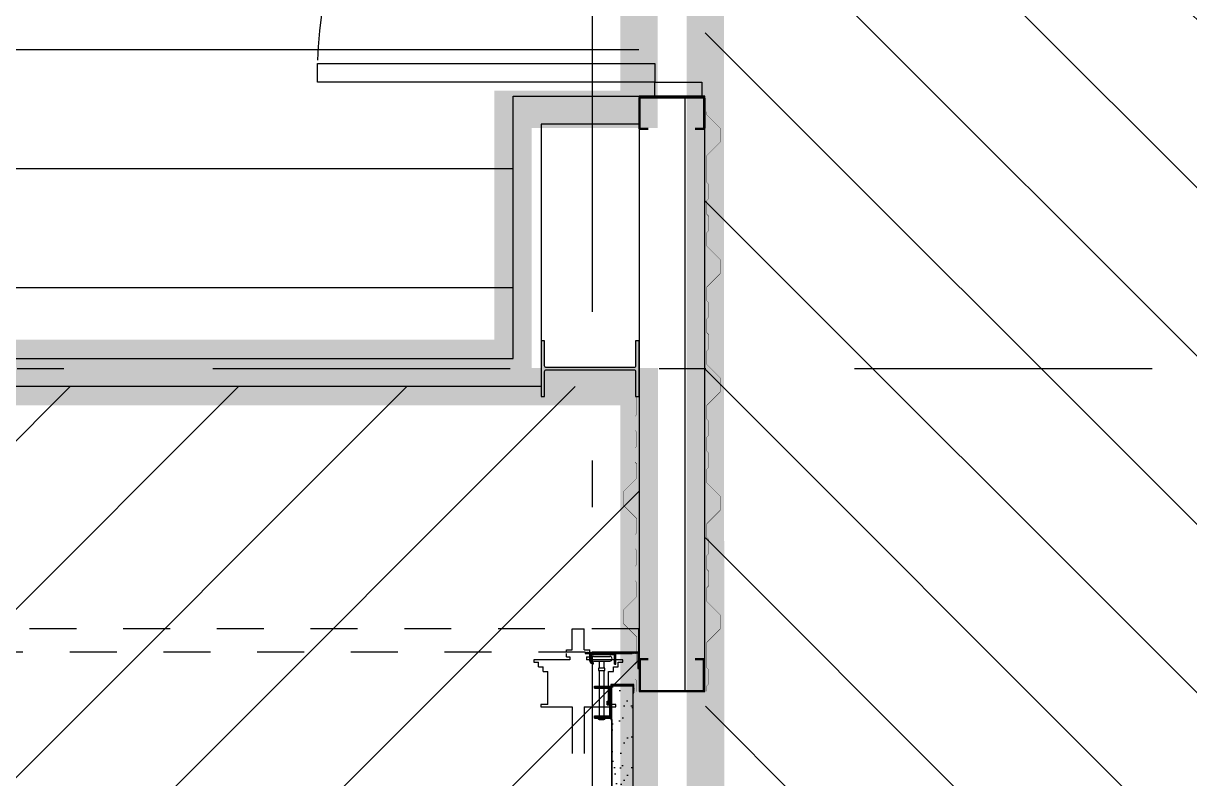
# Model space of a CAD drawing. Header units: millimetres. Extents: x -77 to 207, y -160 to 187.
# Drawn here: x -27.737 to -25.248, y 36.544 to 38.156 of the extents above; entities that cross this region are included whole.
import ezdxf
from ezdxf.xclip import XClip

# ---------------------------------------------------------------- set-up
doc = ezdxf.new("R2010")
doc.units = ezdxf.units.MM
doc.header["$LTSCALE"] = 0.1
doc.linetypes.add('X REF - ANELO INST bind$0$X REF - ANELO$0$DASHDOT2', pattern=[12.7, 6.35, -3.175, 0, -3.175])
doc.linetypes.add('X REF - ANELO INST bind$0$X REF - ANELO$0$DASHED', pattern=[0.75, 0.5, -0.25])
for name, color, linetype in [('C01 Foil blanco', 30, 'Continuous'), ('C07 P media Tº', 140, 'Continuous'), ('C08 CH trapezoidal', 148, 'Continuous'), ('X REF - ANELO INST bind$0$X REF - ANELO$0$A-CAMARA', 7, 'Continuous'), ('X REF - ANELO INST bind$0$X REF - ANELO$0$A-CHAPA TRAPEZOIDAL', 8, 'Continuous'), ('X REF - ANELO INST bind$0$X REF - ANELO$0$C-DOCK', 8, 'Continuous'), ('X REF - ANELO INST bind$0$X REF - ANELO$0$C-METALICA', 8, 'Continuous'), ('X REF - ANELO INST bind$0$X REF - ANELO$0$MET-COLUMNA METALICA', 7, 'Continuous'), ('X REF - ANELO INST bind$0$X REF - ANELO$0$MET-CORREAS DE CV', 7, 'Continuous'), ('X REF - ANELO INST bind$0$X REF - ANELO$0$MET-EJE CABRIADAS', 8, 'X REF - ANELO INST bind$0$X REF - ANELO$0$DASHDOT2'), ('X REF - ANELO INST bind$0$X REF - ANELO$0$MET-LANA VIDRIO', 8, 'Continuous')]:
    doc.layers.add(name, color=color, linetype=linetype)
doc.linetypes.add('X REF - ANELO INST bind$0$X REF - ANELO$0$REFERENCIAL CORTE TRANSVERSAL WM$0$BATTING', pattern='A,0.00254,-2.54,[134,ltypeshp.shx,S=2.54,R=0,X=-2.54,Y=0],-5.08,[134,ltypeshp.shx,S=2.54,R=180,X=2.54,Y=0],-2.54', length=10.16254)
pattern_1 = [(45, (207.4372914, 39.7152925), (-0.000673519209, 0.000673519209), [])]

# ---------------------------------------------------------------- blocks, each defined once
blk = doc.blocks.new('X REF - ANELO INST bind$0$X REF - ANELO$0$COL MET 20')
at = {"layer": 'X REF - ANELO INST bind$0$X REF - ANELO$0$MET-COLUMNA METALICA'}
blk.add_hatch(color=256, dxfattribs=at).paths.add_polyline_path([(-0.0971, -0.0036, -0.414214), (-0.0935, 0), (0.0935, 0, -0.414214), (0.0971, -0.0036), (0.0971, -0.0568), (0.1045, -0.0568), (0.1045, 0.0615), (0.0971, 0.0615), (0.0971, 0.0083, -0.414214), (0.0935, 0.0047), (-0.0935, 0.0047, -0.414214), (-0.0971, 0.0083), (-0.0971, 0.0615), (-0.1045, 0.0615), (-0.1045, -0.0568), (-0.0971, -0.0568)])
blk.add_lwpolyline([(-0.0971, -0.0568), (-0.1045, -0.0568), (-0.1045, 0.0615), (-0.0971, 0.0615), (-0.0971, 0.0083, 0.414214), (-0.0935, 0.0047), (0.0935, 0.0047, 0.414214), (0.0971, 0.0083), (0.0971, 0.0615), (0.1045, 0.0615), (0.1045, -0.0568), (0.0971, -0.0568), (0.0971, -0.0036, 0.414214), (0.0935, 0), (-0.0935, 0, 0.414214), (-0.0971, -0.0036)], format="xyb", close=True, dxfattribs=at)
blk = doc.blocks.new('X REF - ANELO INST bind$0$X REF - ANELO$0$P-180')
at = {"layer": 'X REF - ANELO INST bind$0$X REF - ANELO$0$C-METALICA'}
for points in [[(0.39, 0.1), (0.39, 0.82), (0.43, 0.82), (0.43, 0.1)], [(1.83, 0.1), (1.83, 0.82), (1.79, 0.82), (1.79, 0.1)], [(0.36, 0), (0.36, 0.1), (0.39, 0.1), (0.39, 0)], [(1.86, 0), (1.86, 0.1), (1.83, 0.1), (1.83, 0)]]:
    blk.add_lwpolyline(points, close=True, dxfattribs=at)
at = {"layer": 'X REF - ANELO INST bind$0$X REF - ANELO$0$C-METALICA', "color": 8, "linetype": 'X REF - ANELO INST bind$0$X REF - ANELO$0$DASHED'}
for centre, start, end in [((0.4264, 0.1355), 357.0257, 89.7011), ((1.7936, 0.1355), 90.2989, 182.9743)]:
    blk.add_arc(centre, 0.6845, start, end, dxfattribs=at)
blk = doc.blocks.new('X REF - ANELO INST bind$0$X REF - ANELO$0$guia 2 planta')
for p, q in [((-2.5, 47.5), (20.5, 47.5)), ((-2.5, 45), (-2.5, 47.5)), ((-2.5, 45), (18, 45)), ((18, 0), (18, 45)), ((20.5, 0), (20.5, 47.5)), ((-2.5, 0), (0, 0)), ((5, -5), (13, -5)), ((5, -7.5), (13, -7.5))]:
    blk.add_line(p, q)
for centre, radius, start, end in [((5, 0), 7.5, 180, 270), ((5, 0), 5, 180, 270), ((13, 0), 7.5, 270, 0), ((13, 0), 5, 270, 0)]:
    blk.add_arc(centre, radius, start, end)
blk = doc.blocks.new('X REF - ANELO INST bind$0$X REF - ANELO$0$porton dock leveler')
at = {"layer": 'X REF - ANELO INST bind$0$X REF - ANELO$0$C-DOCK', "linetype": 'X REF - ANELO INST bind$0$X REF - ANELO$0$DASHED'}
h = blk.add_hatch(dxfattribs=at)
h.set_pattern_fill('ANSI31', color=256, scale=0.0003, style=0)
h.set_pattern_definition(pattern_1)
h.paths.add_polyline_path([(-0.0533, 0), (-0.0883, 0), (-0.0883, -0.115), (-0.0858, -0.115), (-0.0858, -0.0025), (-0.0533, -0.0025)])
at = {"layer": 'X REF - ANELO INST bind$0$X REF - ANELO$0$C-DOCK'}
h = blk.add_hatch(dxfattribs=at)
h.set_pattern_fill('ANSI31', color=256, scale=0.0003, style=0)
h.set_pattern_definition(pattern_1)
h.paths.add_polyline_path([(-0.0013, -0.0111), (-0.0193, -0.0111), (-0.0193, -0.06), (0.0202, -0.06), (0.0202, -0.058), (-0.0168, -0.058), (-0.0168, -0.0135), (-0.0013, -0.0135)])
h.paths.add_polyline_path([(0.0557, -0.058), (0.0281, -0.058), (0.0281, -0.06), (0.0557, -0.06)])
h.paths.add_polyline_path([(0.0281, -0.058), (0.0231, -0.058), (0.0231, -0.06), (0.0281, -0.06)])
h.paths.add_polyline_path([(0.0231, -0.058), (0.0202, -0.058), (0.0202, -0.06), (0.0231, -0.06)])
h = blk.add_hatch(dxfattribs=at)
h.set_pattern_fill('AR-SAND', color=256, scale=0.001, style=0)
h.set_pattern_definition([(37.5, (273.470477, -5.519), (-0.0016000313, 0.048941324), [0, -0.038608, 0, -0.04318, 0, -0.041275]), (7.5, (273.47048, -5.519), (0.044952328, 0.07168251), [0, -0.020828, 0, -0.034798, 0, -0.013335]), (327.5, (273.439235, -5.519), (0.079099237, 0.0001437185), [0, -0.0127, 0, -0.04572, 0, -0.05969]), (317.5, (273.439235, -5.519), (0.076355645, 0.022292932), [0, -0.00635, 0, -0.029972, 0, -0.03429])])
h.paths.add_polyline_path([(0.2097, -0.0135), (-0.0168, -0.0135), (-0.0168, -0.058), (0.0231, -0.058), (0.0231, -0.05), (0.0281, -0.05), (0.0281, -0.058), (0.2097, -0.058)])
h.paths.add_polyline_path([(0.2857, -0.0135), (0.2097, -0.0135), (0.2097, -0.058), (0.2857, -0.058)])
h.paths.add_polyline_path([(1.0234, -0.0152, 0.321159), (1.0214, -0.0138), (0.2857, -0.0136), (0.2857, -0.058), (1.0102, -0.058, -0.104212), (1.0113, -0.0578, -0.060128), (1.0133, -0.058), (1.0214, -0.0578, 0.565524), (1.0233, -0.0547)])
h = blk.add_hatch(dxfattribs=at)
h.set_pattern_fill('ANSI31', color=256, scale=0.0003, style=0)
h.set_pattern_definition(pattern_1)
h.paths.add_polyline_path([(-0.0719, -0.05), (-0.0858, -0.05), (-0.0858, -0.0975, 0.414214), (-0.0783, -0.105), (-0.0719, -0.105), (-0.0719, -0.1025), (-0.0783, -0.1025, -0.414214), (-0.0833, -0.0975), (-0.0833, -0.0525), (-0.0719, -0.0525)])
h.paths.add_polyline_path([(-0.0628, -0.05), (-0.0719, -0.05), (-0.0719, -0.0525), (-0.0628, -0.0525)])
h.paths.add_polyline_path([(-0.0628, -0.0975), (-0.0653, -0.0975, -0.414214), (-0.0703, -0.1025), (-0.0719, -0.1025), (-0.0719, -0.105), (-0.0703, -0.105, 0.414214)])
at = {"layer": 'X REF - ANELO INST bind$0$X REF - ANELO$0$C-DOCK', "color": 8, "linetype": 'X REF - ANELO INST bind$0$X REF - ANELO$0$DASHED'}
for p, q in [((-0.1383, -0.001), (-0.1383, -2.35)), ((-0.1383, -0.1427), (-0.1383, -0.1173)), ((-0.0883, -0.115), (-0.0883, -2.35)), ((0.0281, -0.1173), (0.634, -0.1173)), ((-0.0933, -0.1427), (-0.1383, -0.1427)), ((-0.0933, -0.155), (-0.0933, -0.1427)), ((-0.0783, -0.155), (-0.0783, -0.1477)), ((-0.0783, -0.1477), (-0.0719, -0.1477)), ((0.0281, -0.1427), (0.634, -0.1427)), ((-0.0883, -0.155), (-0.0933, -0.155)), ((-0.0783, -0.155), (-0.0858, -0.155)), ((0.0231, -0.195), (-0.0469, -0.195)), ((-0.0569, -0.215), (-0.0669, -0.215)), ((-0.0469, -0.205), (-0.0569, -0.205))]:
    blk.add_line(p, q, dxfattribs=at)
at = {"layer": 'X REF - ANELO INST bind$0$X REF - ANELO$0$C-DOCK', "color": 8}
blk.add_line((-0.1383, -0.001), (-0.0883, -0.001), dxfattribs=at)
at = {"layer": 'X REF - ANELO INST bind$0$X REF - ANELO$0$C-DOCK'}
for p, q in [((-0.0013, -0.0135), (0.634, -0.0135)), ((-0.0569, -0.045), (-0.0669, -0.045)), ((-0.0793, -0.0975), (-0.0793, -0.0625)), ((-0.0693, -0.0975), (-0.0693, -0.0625)), ((-0.0469, -0.055), (-0.0569, -0.055)), ((0.0231, -0.065), (-0.0469, -0.065)), ((-0.0158, -0.095), (-0.0158, -0.06)), ((0.0202, -0.0625), (-0.0158, -0.0625)), ((-0.0138, -0.095), (-0.0138, -0.0625)), ((-0.0133, -0.095), (-0.0133, -0.0625)), ((-0.0113, -0.095), (-0.0113, -0.0625)), ((0.0152, -0.064), (0.0152, -0.0625)), ((0.0252, -0.064), (0.0152, -0.064)), ((0.0162, -0.0685), (0.0156, -0.064)), ((0.0243, -0.0685), (0.0162, -0.0685)), ((0.0182, -0.0685), (0.0179, -0.064)), ((0.0522, -0.0625), (0.0202, -0.0625)), ((0.0223, -0.0685), (0.0226, -0.064)), ((0.0243, -0.0685), (0.0249, -0.064)), ((0.0252, -0.064), (0.0252, -0.0625)), ((0.0477, -0.095), (0.0477, -0.0625)), ((0.0497, -0.095), (0.0497, -0.0625)), ((0.0502, -0.095), (0.0502, -0.0625)), ((0.0522, -0.095), (0.0522, -0.06)), ((0.0557, -0.058), (0.634, -0.058)), ((-0.0693, -0.075), (-0.0543, -0.075)), ((-0.0693, -0.085), (-0.0543, -0.085)), ((-0.0493, -0.075), (-0.0158, -0.075)), ((-0.0493, -0.085), (-0.0158, -0.085)), ((-0.0138, -0.095), (-0.0158, -0.095)), ((-0.0138, -0.075), (-0.0133, -0.075)), ((-0.0138, -0.085), (-0.0133, -0.085)), ((-0.0113, -0.095), (-0.0133, -0.095)), ((-0.0113, -0.075), (0.0477, -0.075)), ((-0.0113, -0.085), (0.0477, -0.085)), ((0.0497, -0.095), (0.0477, -0.095)), ((0.0497, -0.075), (0.0502, -0.075)), ((0.0497, -0.085), (0.0502, -0.085)), ((0.0522, -0.095), (0.0502, -0.095)), ((0.0552, -0.085), (0.0552, -0.075)), ((-0.0883, -0.105), (-0.0933, -0.105)), ((-0.0783, -0.105), (-0.0858, -0.105)), ((-0.0783, -0.1123), (-0.0783, -0.105)), ((-0.0783, -0.1123), (-0.0719, -0.1123))]:
    blk.add_line(p, q, dxfattribs=at)
at = {"layer": 'X REF - ANELO INST bind$0$X REF - ANELO$0$C-DOCK', "linetype": 'X REF - ANELO INST bind$0$X REF - ANELO$0$DASHED'}
for q in [(-0.1383, -0.1173), (-0.0933, -0.105)]:
    blk.add_line((-0.0933, -0.1173), q, dxfattribs=at)
blk.add_lwpolyline([(-0.0858, -0.0025), (-0.0533, -0.0025), (-0.0533, 0), (-0.0883, 0), (-0.0883, -0.115), (-0.0858, -0.115), (-0.0858, -0.0025), (-0.0533, -0.0025)], dxfattribs=at)
at = {"layer": 'X REF - ANELO INST bind$0$X REF - ANELO$0$C-DOCK'}
for points in [[(-0.0168, -0.0135), (-0.0013, -0.0135), (-0.0013, -0.0111), (-0.0193, -0.0111), (-0.0193, -0.06), (0.0557, -0.06), (0.0557, -0.058), (-0.0168, -0.058), (-0.0168, -0.0135), (-0.0013, -0.0135), (-0.0013, -0.0111)], [(-0.0669, -0.045), (-0.0669, -0.035), (-0.0719, -0.035), (-0.0719, -0.1123)], [(-0.0569, -0.055), (-0.0569, -0.045)], [(-0.0469, -0.065), (-0.0469, -0.055)], [(0.0522, -0.075), (0.0552, -0.073), (0.0552, -0.087), (0.0522, -0.085)]]:
    blk.add_lwpolyline(points, dxfattribs=at)
for points in [[(-0.0168, -0.0135), (1.0986, -0.0135), (1.0986, -0.058), (-0.0168, -0.058)], [(-0.0493, -0.073), (-0.0543, -0.073), (-0.0543, -0.087), (-0.0493, -0.087)]]:
    blk.add_lwpolyline(points, close=True, dxfattribs=at)
at = {"layer": 'X REF - ANELO INST bind$0$X REF - ANELO$0$C-DOCK', "color": 8}
blk.add_lwpolyline([(0.0281, -0.1173), (0.0281, -0.05), (0.0231, -0.05), (0.0231, -0.065)], dxfattribs=at)
at = {"layer": 'X REF - ANELO INST bind$0$X REF - ANELO$0$C-DOCK', "color": 8, "linetype": 'X REF - ANELO INST bind$0$X REF - ANELO$0$DASHED'}
for points in [[(-0.0719, -0.1477), (-0.0719, -0.225), (-0.0669, -0.225), (-0.0669, -0.215)], [(0.0231, -0.195), (0.0231, -0.21), (0.0281, -0.21), (0.0281, -0.1427)], [(-0.0469, -0.205), (-0.0469, -0.195)], [(-0.0569, -0.215), (-0.0569, -0.205)]]:
    blk.add_lwpolyline(points, dxfattribs=at)
at = {"layer": 'X REF - ANELO INST bind$0$X REF - ANELO$0$C-DOCK'}
for centre, start, end in [((-0.0743, -0.0625), 0, 180), ((-0.0743, -0.0975), 180, 0)]:
    blk.add_arc(centre, 0.005, start, end, dxfattribs=at)
at = {"layer": 'X REF - ANELO INST bind$0$X REF - ANELO$0$C-DOCK', "xscale": -0.001000000000000098, "yscale": 0.001000000000000098, "zscale": 0.001000000000000098}
blk.add_blockref('X REF - ANELO INST bind$0$X REF - ANELO$0$guia 2 planta', (-0.0653, -0.0975), dxfattribs=at)
blk = doc.blocks.new('X REF - ANELO INST bind$0$X REF - ANELO')
at = {"layer": 'X REF - ANELO INST bind$0$X REF - ANELO$0$A-CAMARA', "ltscale": 5}
blk.add_lwpolyline([(-26.4226, 37.9404), (-26.6316, 37.9404), (-26.6316, 37.3805), (-29.9958, 37.3805), (-29.9958, 37.4408), (-26.6916, 37.4408), (-26.6916, 38.0004), (-26.4226, 38.0004), (-26.4226, 37.9404)], dxfattribs=at)
at = {"layer": 'X REF - ANELO INST bind$0$X REF - ANELO$0$A-CHAPA TRAPEZOIDAL', "elevation": -0.0006}
for points in [[(-26.2778, 36.9216, 0.0006, 0.0006, 0), (-26.2778, 36.9516, 0.0006, 0.0006, 0), (-26.2738, 36.9556, 0.0006, 0.0006, 0), (-26.2738, 36.9862, 0.0006, 0.0006, 0), (-26.2778, 36.9902, 0.0006, 0.0006, 0), (-26.2778, 37.0202, 0.0006, 0.0006, 0), (-26.2738, 37.0242, 0.0006, 0.0006, 0), (-26.2738, 37.0542, 0.0006, 0.0006, 0), (-26.2778, 37.0582, 0.0006, 0.0006, 0), (-26.2778, 37.0882, 0.0006, 0.0006, 0), (-26.2495, 37.1165, 0.0006, 0.0006, 0), (-26.2495, 37.1465, 0.0006, 0.0006, 0), (-26.2778, 37.1747, 0.0006, 0.0006, 0), (-26.2778, 37.2047, 0.0006, 0.0006, 0), (-26.2738, 37.2087, 0.0006, 0.0006, 0), (-26.2738, 37.2387, 0.0006, 0.0006, 0), (-26.2778, 37.2427, 0.0006, 0.0006, 0), (-26.2778, 37.2727, 0.0006, 0.0006, 0), (-26.2738, 37.2767, 0.0006, 0.0006, 0), (-26.2738, 37.3067, 0.0006, 0.0006, 0), (-26.2778, 37.3107, 0.0006, 0.0006, 0), (-26.2778, 37.3407, 0.0006, 0.0006, 0), (-26.2495, 37.369, 0.0006, 0.0006, 0), (-26.2495, 37.399, 0.0006, 0.0006, 0), (-26.2778, 37.4273, 0.0006, 0.0006, 0), (-26.2778, 37.4573, 0.0006, 0.0006, 0), (-26.2738, 37.4613, 0.0006, 0.0006, 0), (-26.2738, 37.4913, 0.0006, 0.0006, 0), (-26.2778, 37.4953, 0.0006, 0.0006, 0), (-26.2778, 37.5253, 0.0006, 0.0006, 0), (-26.2738, 37.5293, 0.0006, 0.0006, 0), (-26.2738, 37.5593, 0.0006, 0.0006, 0), (-26.2778, 37.5633, 0.0006, 0.0006, 0), (-26.2778, 37.5933, 0.0006, 0.0006, 0), (-26.2495, 37.6216, 0.0006, 0.0006, 0), (-26.2495, 37.6516, 0.0006, 0.0006, 0), (-26.2778, 37.6799, 0.0006, 0.0006, 0), (-26.2778, 37.7099, 0.0006, 0.0006, 0), (-26.2738, 37.7139, 0.0006, 0.0006, 0), (-26.2738, 37.7439, 0.0006, 0.0006, 0), (-26.2778, 37.7479, 0.0006, 0.0006, 0), (-26.2778, 37.7779, 0.0006, 0.0006, 0), (-26.2738, 37.7819, 0.0006, 0.0006, 0), (-26.2738, 37.8119, 0.0006, 0.0006, 0), (-26.2778, 37.8159, 0.0006, 0.0006, 0), (-26.2778, 37.8739, 0.0006, 0.0006, 0), (-26.2495, 37.9022, 0.0006, 0.0006, 0), (-26.2495, 37.9322, 0.0006, 0.0006, 0), (-26.2778, 37.9605, 0.0006, 0.0006, 0), (-26.2778, 37.967, 0.0006, 0.0006, 0)], [(-26.4274, 37.3588, 0.0006, 0.0006, 0), (-26.4274, 37.3212, 0.0006, 0.0006, 0), (-26.4314, 37.3172, 0.0006, 0.0006, 0), (-26.4314, 37.2872, 0.0006, 0.0006, 0), (-26.4274, 37.2832, 0.0006, 0.0006, 0), (-26.4274, 37.2532, 0.0006, 0.0006, 0), (-26.4314, 37.2492, 0.0006, 0.0006, 0), (-26.4314, 37.2192, 0.0006, 0.0006, 0), (-26.4274, 37.2152, 0.0006, 0.0006, 0), (-26.4274, 37.1852, 0.0006, 0.0006, 0), (-26.4557, 37.1569, 0.0006, 0.0006, 0), (-26.4557, 37.1269, 0.0006, 0.0006, 0), (-26.4274, 37.0986, 0.0006, 0.0006, 0), (-26.4274, 37.0686, 0.0006, 0.0006, 0), (-26.4314, 37.0646, 0.0006, 0.0006, 0), (-26.4314, 37.0346, 0.0006, 0.0006, 0), (-26.4274, 37.0306, 0.0006, 0.0006, 0), (-26.4274, 37.0006, 0.0006, 0.0006, 0), (-26.4314, 36.9966, 0.0006, 0.0006, 0), (-26.4314, 36.9666, 0.0006, 0.0006, 0), (-26.4274, 36.9626, 0.0006, 0.0006, 0), (-26.4274, 36.9326, 0.0006, 0.0006, 0), (-26.4557, 36.9044, 0.0006, 0.0006, 0), (-26.4557, 36.8744, 0.0006, 0.0006, 0), (-26.4274, 36.8461, 0, 0, 0)], [(-26.2778, 36.7298, 0.0006, 0.0006, 0), (-26.2778, 36.742, 0.0006, 0.0006, 0), (-26.2738, 36.746, 0.0006, 0.0006, 0), (-26.2738, 36.776, 0.0006, 0.0006, 0), (-26.2778, 36.78, 0.0006, 0.0006, 0), (-26.2778, 36.835, 0.0006, 0.0006, 0), (-26.2495, 36.8633, 0.0006, 0.0006, 0), (-26.2495, 36.8933, 0.0006, 0.0006, 0), (-26.2778, 36.9216, 0, 0, 0)]]:
    blk.add_lwpolyline(points, format="xyseb", dxfattribs=at)
at = {"layer": 'X REF - ANELO INST bind$0$X REF - ANELO$0$A-CHAPA TRAPEZOIDAL', "const_width": 0.0006, "elevation": -0.0006}
blk.add_lwpolyline([(-26.4274, 36.8461), (-26.4274, 36.7911), (-26.4314, 36.7871), (-26.4314, 36.7565), (-26.4274, 36.7525), (-26.4274, 36.7297)], dxfattribs=at)
at = {"layer": 'X REF - ANELO INST bind$0$X REF - ANELO$0$MET-COLUMNA METALICA', "elevation": 0.0194}
for points in [[(-26.4033, 37.9291), (-26.4196, 37.9291, -0.414214), (-26.4226, 37.9321), (-26.4226, 37.9961, -0.414214), (-26.4196, 37.9991), (-26.2856, 37.9991, -0.414214), (-26.2826, 37.9961), (-26.2826, 37.9321, -0.414214), (-26.2856, 37.9291), (-26.3028, 37.9291)], [(-26.4033, 37.9316), (-26.4196, 37.9316, -0.414214), (-26.4201, 37.9321), (-26.4201, 37.9961, -0.414214), (-26.4196, 37.9966), (-26.2856, 37.9966, -0.414214), (-26.2851, 37.9961), (-26.2851, 37.9321, -0.414214), (-26.2856, 37.9316), (-26.3028, 37.9316)]]:
    blk.add_lwpolyline(points, format="xyb", dxfattribs=at)
at = {"layer": 'X REF - ANELO INST bind$0$X REF - ANELO$0$MET-COLUMNA METALICA'}
for points in [[(-26.4033, 36.7996), (-26.4196, 36.7996, 0.414214), (-26.4226, 36.7966), (-26.4226, 36.7326, 0.414214), (-26.4196, 36.7296), (-26.2856, 36.7296, 0.414214), (-26.2826, 36.7326), (-26.2826, 36.7966, 0.414214), (-26.2856, 36.7996), (-26.3028, 36.7996)], [(-26.4033, 36.7971), (-26.4196, 36.7971, 0.414214), (-26.4201, 36.7966), (-26.4201, 36.7326, 0.414214), (-26.4196, 36.7321), (-26.2856, 36.7321, 0.414214), (-26.2851, 36.7326), (-26.2851, 36.7966, 0.414214), (-26.2856, 36.7971), (-26.3028, 36.7971)]]:
    blk.add_lwpolyline(points, format="xyb", dxfattribs=at)
at = {"layer": 'X REF - ANELO INST bind$0$X REF - ANELO$0$MET-CORREAS DE CV'}
blk.add_lwpolyline([(-26.2826, 36.7296), (-26.2826, 38.0004), (-26.4226, 38.0004), (-26.4226, 36.7296)], close=True, dxfattribs=at)
at = {"layer": 'X REF - ANELO INST bind$0$X REF - ANELO$0$MET-EJE CABRIADAS'}
for p, q in [((-26.522, -0.8196, 0.0194), (-26.522, 42.1212, 0.0194)), ((-21.2176, 37.4187, -0.0001), (-54.2799, 37.4187, -0.0001))]:
    blk.add_line(p, q, dxfattribs=at)
at = {"layer": 'X REF - ANELO INST bind$0$X REF - ANELO$0$MET-LANA VIDRIO', "linetype": 'X REF - ANELO INST bind$0$X REF - ANELO$0$REFERENCIAL CORTE TRANSVERSAL WM$0$BATTING', "ltscale": 0.025}
blk.add_lwpolyline([(-26.3251, 37.9991), (-26.3251, 36.7321)], dxfattribs=at)
at = {"xscale": -1}
blk.add_blockref('X REF - ANELO INST bind$0$X REF - ANELO$0$COL MET 20', (-26.5271, 37.4164, 0.0193), dxfattribs=at)
at = {"rotation": 270}
blk.add_blockref('X REF - ANELO INST bind$0$X REF - ANELO$0$porton dock leveler', (-26.4226, 36.7254), dxfattribs=at)
at = {"layer": 'X REF - ANELO INST bind$0$X REF - ANELO$0$C-METALICA', "rotation": 89.99999999999999}
blk.add_blockref('X REF - ANELO INST bind$0$X REF - ANELO$0$P-180', (-26.289, 37.6404, 0.0194), dxfattribs=at)
blk = doc.blocks.new('X REF - ANELO INST bind')
ref = blk.add_blockref('X REF - ANELO INST bind$0$X REF - ANELO', (0, 0))
XClip(ref).set_block_clipping_path([(-76.9680737415, -24.7711317477), (92.9860355418, 61.1669630168)])

msp = doc.modelspace()

# ---------------------------------------------------------------- hatches: boundary and pattern name
at = {"layer": 'C01 Foil blanco'}
h = msp.add_hatch(dxfattribs=at)
h.set_pattern_fill('ANSI31', color=256, scale=0.08, style=0)
edge = h.paths.add_edge_path()
edge.add_line((-49.0214, 4.5849), (-49.0214, 14.5609))
edge.add_line((-49.0214, 14.5609), (-53.1984, 14.5609))
edge.add_line((-53.1984, 14.5609), (-53.1984, 16.7143))
edge.add_line((-53.1984, 16.7143), (-49.0215, 16.7143))
edge.add_line((-49.0215, 16.7143), (-49.0215, 37.3805))
edge.add_line((-49.0215, 37.3805), (-26.4226, 37.3805))
edge.add_line((-26.4226, 37.3805), (-26.4226, 33.4266))
edge.add_line((-26.4226, 33.4266), (-29.1206, 33.4266))
edge.add_line((-29.1206, 33.4266), (-29.1206, 29.2452))
edge.add_line((-29.1206, 29.2452), (-42.6771, 29.2452))
edge.add_line((-42.6771, 29.2452), (-42.6764, 4.5849))
edge.add_line((-42.6764, 4.5849), (-49.0214, 4.585))
at = {"layer": 'C07 P media Tº'}
h = msp.add_hatch(dxfattribs=at)
h.set_pattern_fill('LINE', color=256, scale=0.08, style=0)
h.paths.add_polyline_path([(-26.6916, 37.4408), (-26.6916, 37.9723), (-26.423, 37.9723), (-26.423, 39.5284), (-26.6916, 39.5284), (-26.6916, 41.4167), (-32.7941, 41.4158), (-32.7941, 37.4406)])
at = {"layer": 'C08 CH trapezoidal'}
h = msp.add_hatch(dxfattribs=at)
h.set_pattern_fill('LINE', color=256, scale=0.08, angle=135, style=0)
h.paths.add_polyline_path([(-26.2826, 41.638), (-20.9926, 41.638), (-20.9926, 29.795), (-26.2786, 29.795)])

# ---------------------------------------------------------------- linework, layer by layer
at = {"layer": 'C01 Foil blanco', "const_width": 0.08, "elevation": -0.0366}
msp.add_lwpolyline([(-49.0214, 4.5849), (-49.0214, 14.5609), (-53.1984, 14.5609), (-53.1984, 16.7143), (-49.0215, 16.7143), (-49.0215, 37.3805), (-26.4226, 37.3805), (-26.4226, 33.4266), (-29.1206, 33.4266), (-29.1206, 29.2452), (-29.1206, 29.2452), (-42.6771, 29.2452), (-42.6764, 4.5849), (-49.0214, 4.585)], dxfattribs=at)
at = {"layer": 'C07 P media Tº', "const_width": 0.08, "elevation": 0.0194}
msp.add_lwpolyline([(-26.6916, 37.4408), (-26.6916, 37.9723), (-26.423, 37.9723), (-26.423, 39.5284), (-26.6916, 39.5284), (-26.6916, 41.4167), (-32.7941, 41.4158), (-32.7941, 37.4406), (-26.6916, 37.4408)], dxfattribs=at)
at = {"layer": 'C08 CH trapezoidal', "const_width": 0.08, "elevation": 0.0004}
msp.add_lwpolyline([(-26.2826, 41.638), (-20.9926, 41.638), (-20.9926, 29.795), (-26.2786, 29.795), (-26.2826, 41.638)], dxfattribs=at)

# ---------------------------------------------------------------- block references
msp.add_blockref('X REF - ANELO INST bind', (0, 0))

doc.saveas('drawing.dxf')
